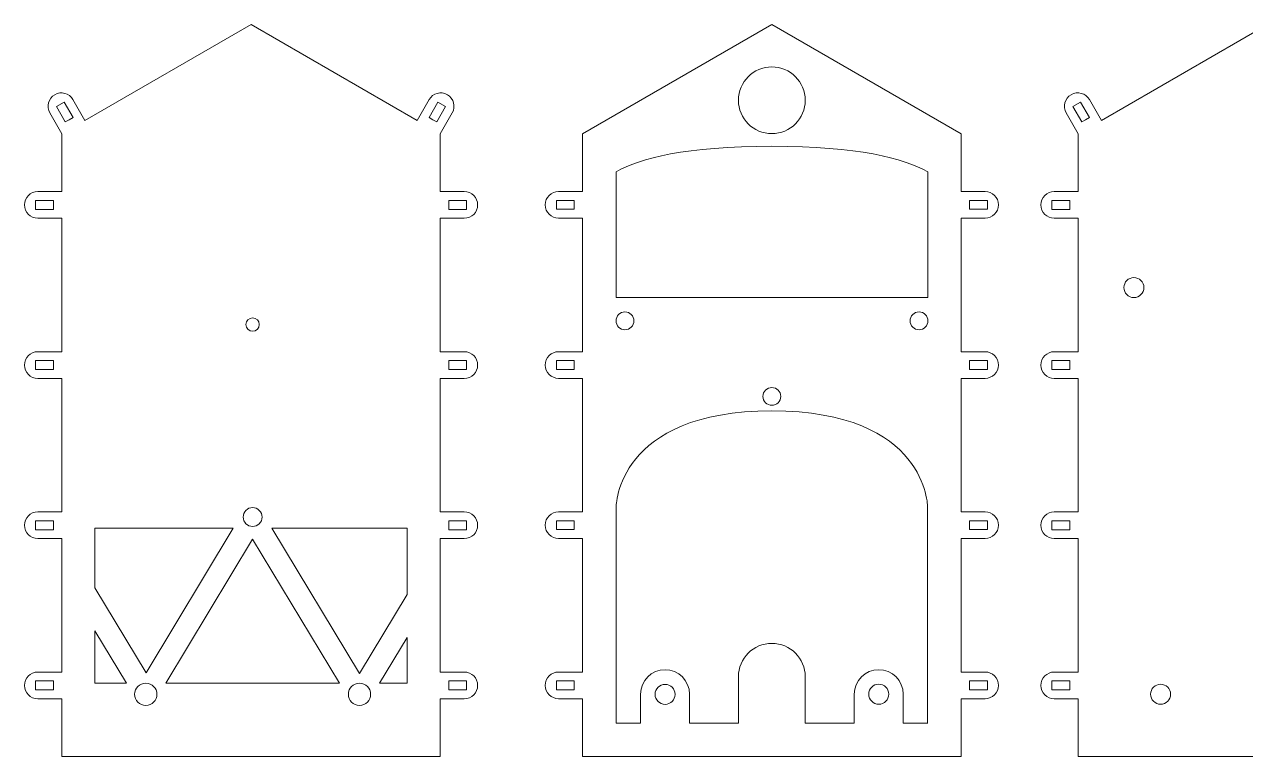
# Model space of a CAD drawing. Header units: inches. Extents: x 66 to 1178, y 184 to 797.
# Drawn here: x 66 to 615, y 184 to 513 of the extents above; entities that cross this region are included whole.
import ezdxf

# ---------------------------------------------------------------- set-up
doc = ezdxf.new("R2010")
doc.units = ezdxf.units.IN
doc.header["$MEASUREMENT"] = 0
doc.layers.add('Layer 1', color=7, linetype='Continuous')

msp = doc.modelspace()

# ---------------------------------------------------------------- linework, layer by layer
at = {"layer": 'Layer 1', "color": 250, "lineweight": 13, "true_color": 0x1d1d1b}
for points in [[(80.26, 475.74), (83.72, 477.74), (87.72, 470.81), (85.99, 469.81), (84.26, 468.81), (80.26, 475.74)], [(251.67, 477.74), (255.13, 475.74), (251.13, 468.81), (249.4, 469.81), (247.67, 470.81), (251.67, 477.74)], [(536.91, 475.74), (540.37, 477.74), (544.37, 470.81), (542.64, 469.81), (540.91, 468.81), (536.91, 475.74)], [(78.9, 431.52), (78.9, 429.52), (70.89, 429.52), (70.89, 433.52), (78.9, 433.52), (78.9, 431.52)], [(256.5, 431.52), (256.5, 433.52), (264.5, 433.52), (264.5, 429.52), (256.5, 429.52), (256.5, 431.52)], [(312.89, 431.54), (312.89, 429.54), (304.89, 429.54), (304.89, 433.54), (312.89, 433.54), (312.89, 431.54)], [(490.49, 431.54), (490.49, 433.54), (498.49, 433.54), (498.49, 429.54), (490.49, 429.54), (490.49, 431.54)], [(535.54, 431.52), (535.54, 429.52), (527.54, 429.52), (527.54, 433.52), (535.54, 433.52), (535.54, 431.52)], [(78.9, 359.52), (78.9, 357.52), (70.89, 357.52), (70.89, 361.52), (78.9, 361.52), (78.9, 359.52)], [(256.5, 359.52), (256.5, 361.52), (264.5, 361.52), (264.5, 357.52), (256.5, 357.52), (256.5, 359.52)], [(312.89, 359.54), (312.89, 357.54), (304.89, 357.54), (304.89, 361.54), (312.89, 361.54), (312.89, 359.54)], [(490.49, 359.54), (490.49, 361.54), (498.49, 361.54), (498.49, 357.54), (490.49, 357.54), (490.49, 359.54)], [(535.54, 359.52), (535.54, 357.52), (527.54, 357.52), (527.54, 361.52), (535.54, 361.52), (535.54, 359.52)], [(78.9, 287.52), (78.9, 285.52), (70.89, 285.52), (70.89, 289.52), (78.9, 289.52), (78.9, 287.52)], [(97.56, 286.21), (159.74, 286.21), (120.56, 221.23), (97.56, 259.41), (97.56, 286.21), (97.56, 286.21), (97.56, 286.21)], [(237.83, 256.38), (216.43, 220.89), (177.07, 286.21), (237.83, 286.21), (237.83, 256.38), (237.83, 256.38)], [(256.5, 287.52), (256.5, 289.52), (264.5, 289.52), (264.5, 285.52), (256.5, 285.52), (256.5, 287.52)], [(312.89, 287.54), (312.89, 285.54), (304.89, 285.54), (304.89, 289.54), (312.89, 289.54), (312.89, 287.54)], [(490.49, 287.54), (490.49, 289.54), (498.49, 289.54), (498.49, 285.54), (490.49, 285.54), (490.49, 287.54)], [(535.54, 287.52), (535.54, 285.52), (527.54, 285.52), (527.54, 289.52), (535.54, 289.52), (535.54, 287.52)], [(129.41, 216.54), (168.41, 281.21), (207.38, 216.54), (129.41, 216.54)], [(97.56, 216.54), (97.56, 240.03), (111.71, 216.54), (97.56, 216.54), (97.56, 216.54)], [(237.83, 216.54), (225.49, 216.54), (237.83, 237.01), (237.83, 216.54)], [(78.9, 215.52), (78.9, 213.52), (70.89, 213.52), (70.89, 217.52), (78.9, 217.52), (78.9, 215.52)], [(256.5, 215.52), (256.5, 217.52), (264.5, 217.52), (264.5, 213.52), (256.5, 213.52), (256.5, 215.52)], [(312.89, 215.54), (312.89, 213.54), (304.89, 213.54), (304.89, 217.54), (312.89, 217.54), (312.89, 215.54)], [(490.49, 215.54), (490.49, 217.54), (498.49, 217.54), (498.49, 213.54), (490.49, 213.54), (490.49, 215.54)], [(535.54, 215.52), (535.54, 213.52), (527.54, 213.52), (527.54, 217.52), (535.54, 217.52), (535.54, 215.52)]]:
    msp.add_lwpolyline(points, dxfattribs=at)
for points, knots in [([(263.5, 353.52), (266.81, 353.52), (269.5, 356.21), (269.5, 359.52), (269.5, 362.83), (266.81, 365.52), (263.5, 365.52), (263.5, 365.52), (252.7, 365.52), (252.7, 365.52), (252.7, 365.52), (252.7, 425.52), (252.7, 425.52), (252.7, 425.52), (263.5, 425.52), (263.5, 425.52), (266.81, 425.52), (269.5, 428.21), (269.5, 431.52), (269.5, 434.83), (266.81, 437.52), (263.5, 437.52), (263.5, 437.52), (252.7, 437.52), (252.7, 437.52), (252.7, 437.52), (252.7, 463.52), (252.7, 463.52), (252.7, 463.52), (258.1, 472.87), (258.1, 472.87), (259.75, 475.74), (258.77, 479.41), (255.9, 481.07), (253.03, 482.73), (249.36, 481.74), (247.7, 478.87), (247.7, 478.87), (242.3, 469.52), (242.3, 469.52), (242.3, 469.52), (167.7, 512.64), (167.7, 512.64), (167.7, 512.64), (93.09, 469.52), (93.09, 469.52), (93.09, 469.52), (87.69, 478.87), (87.69, 478.87), (86.03, 481.74), (82.36, 482.73), (79.49, 481.07), (76.62, 479.41), (75.64, 475.74), (77.29, 472.87), (77.29, 472.87), (82.7, 463.52), (82.7, 463.52), (82.7, 463.52), (82.7, 437.52), (82.7, 437.52), (82.7, 437.52), (71.9, 437.52), (71.9, 437.52), (68.58, 437.52), (65.9, 434.84), (65.9, 431.52), (65.9, 428.21), (68.58, 425.52), (71.9, 425.52), (71.9, 425.52), (82.7, 425.52), (82.7, 425.52), (82.7, 425.52), (82.7, 365.52), (82.7, 365.52), (82.7, 365.52), (71.9, 365.52), (71.9, 365.52), (68.58, 365.52), (65.9, 362.83), (65.9, 359.52), (65.9, 356.21), (68.58, 353.52), (71.9, 353.52), (71.9, 353.52), (82.7, 353.52), (82.7, 353.52), (82.7, 353.52), (82.7, 293.52), (82.7, 293.52), (82.7, 293.52), (71.9, 293.52), (71.9, 293.52), (68.58, 293.52), (65.9, 290.83), (65.9, 287.52), (65.9, 284.21), (68.58, 281.52), (71.9, 281.52), (71.9, 281.52), (82.7, 281.52), (82.7, 281.52), (82.7, 281.52), (82.7, 221.52), (82.7, 221.52), (82.7, 221.52), (71.9, 221.52), (71.9, 221.52), (68.58, 221.52), (65.9, 218.83), (65.9, 215.52), (65.9, 212.21), (68.58, 209.52), (71.9, 209.52), (71.9, 209.52), (82.7, 209.52), (82.7, 209.52), (82.7, 209.52), (82.7, 183.52), (82.7, 183.52), (82.7, 183.52), (252.7, 183.52), (252.7, 183.52), (252.7, 183.52), (252.7, 209.52), (252.7, 209.52), (252.7, 209.52), (263.5, 209.52), (263.5, 209.52), (266.81, 209.52), (269.5, 212.21), (269.5, 215.52), (269.5, 218.83), (266.81, 221.52), (263.5, 221.52), (263.5, 221.52), (252.7, 221.52), (252.7, 221.52), (252.7, 221.52), (252.7, 281.52), (252.7, 281.52), (252.7, 281.52), (263.5, 281.52), (263.5, 281.52), (266.81, 281.52), (269.5, 284.21), (269.5, 287.52), (269.5, 290.84), (266.81, 293.52), (263.5, 293.52), (263.5, 293.52), (252.7, 293.52), (252.7, 293.52), (252.7, 293.52), (252.7, 353.52), (252.7, 353.52), (252.7, 353.52), (263.5, 353.52), (263.5, 353.52), (263.5, 353.52), (263.5, 353.52), (263.5, 353.52)], [0, 0, 0, 0, 1, 1, 1, 2, 2, 2, 3, 3, 3, 4, 4, 4, 5, 5, 5, 6, 6, 6, 7, 7, 7, 8, 8, 8, 9, 9, 9, 10, 10, 10, 11, 11, 11, 12, 12, 12, 13, 13, 13, 14, 14, 14, 15, 15, 15, 16, 16, 16, 17, 17, 17, 18, 18, 18, 19, 19, 19, 20, 20, 20, 21, 21, 21, 22, 22, 22, 23, 23, 23, 24, 24, 24, 25, 25, 25, 26, 26, 26, 27, 27, 27, 28, 28, 28, 29, 29, 29, 30, 30, 30, 31, 31, 31, 32, 32, 32, 33, 33, 33, 34, 34, 34, 35, 35, 35, 36, 36, 36, 37, 37, 37, 38, 38, 38, 39, 39, 39, 40, 40, 40, 41, 41, 41, 42, 42, 42, 43, 43, 43, 44, 44, 44, 45, 45, 45, 46, 46, 46, 47, 47, 47, 48, 48, 48, 49, 49, 49, 50, 50, 50, 51, 51, 51, 52, 52, 52, 53, 53, 53, 54, 54, 54, 54]), ([(497.49, 353.54), (500.8, 353.54), (503.49, 356.23), (503.49, 359.54), (503.49, 362.86), (500.8, 365.54), (497.49, 365.54), (497.49, 365.54), (486.69, 365.54), (486.69, 365.54), (486.69, 365.54), (486.69, 425.54), (486.69, 425.54), (486.69, 425.54), (497.49, 425.54), (497.49, 425.54), (500.8, 425.54), (503.49, 428.23), (503.49, 431.54), (503.49, 434.86), (500.8, 437.54), (497.49, 437.54), (497.49, 437.54), (486.69, 437.54), (486.69, 437.54), (486.69, 437.54), (486.69, 463.54), (486.69, 463.54), (486.69, 463.54), (401.69, 512.66), (401.69, 512.66), (401.69, 512.66), (316.69, 463.54), (316.69, 463.54), (316.69, 463.54), (316.69, 437.54), (316.69, 437.54), (316.69, 437.54), (305.89, 437.54), (305.89, 437.54), (302.57, 437.54), (299.89, 434.86), (299.89, 431.54), (299.89, 428.23), (302.57, 425.54), (305.89, 425.54), (305.89, 425.54), (316.69, 425.54), (316.69, 425.54), (316.69, 425.54), (316.69, 365.54), (316.69, 365.54), (316.69, 365.54), (305.89, 365.54), (305.89, 365.54), (302.57, 365.54), (299.89, 362.86), (299.89, 359.54), (299.89, 356.23), (302.57, 353.54), (305.89, 353.54), (305.89, 353.54), (316.69, 353.54), (316.69, 353.54), (316.69, 353.54), (316.69, 293.54), (316.69, 293.54), (316.69, 293.54), (305.89, 293.54), (305.89, 293.54), (302.57, 293.54), (299.89, 290.86), (299.89, 287.54), (299.89, 284.23), (302.57, 281.54), (305.89, 281.54), (305.89, 281.54), (316.69, 281.54), (316.69, 281.54), (316.69, 281.54), (316.69, 221.54), (316.69, 221.54), (316.69, 221.54), (305.89, 221.54), (305.89, 221.54), (302.57, 221.54), (299.89, 218.86), (299.89, 215.54), (299.89, 212.23), (302.57, 209.54), (305.89, 209.54), (305.89, 209.54), (316.69, 209.54), (316.69, 209.54), (316.69, 209.54), (316.69, 183.54), (316.69, 183.54), (316.69, 183.54), (486.69, 183.54), (486.69, 183.54), (486.69, 183.54), (486.69, 209.54), (486.69, 209.54), (486.69, 209.54), (497.49, 209.54), (497.49, 209.54), (500.8, 209.54), (503.49, 212.23), (503.49, 215.54), (503.49, 218.86), (500.8, 221.54), (497.49, 221.54), (497.49, 221.54), (486.69, 221.54), (486.69, 221.54), (486.69, 221.54), (486.69, 281.54), (486.69, 281.54), (486.69, 281.54), (497.49, 281.54), (497.49, 281.54), (500.8, 281.54), (503.49, 284.23), (503.49, 287.54), (503.49, 290.86), (500.8, 293.54), (497.49, 293.54), (497.49, 293.54), (486.69, 293.54), (486.69, 293.54), (486.69, 293.54), (486.69, 353.54), (486.69, 353.54), (486.69, 353.54), (497.49, 353.54), (497.49, 353.54), (497.49, 353.54), (497.49, 353.54), (497.49, 353.54)], [0, 0, 0, 0, 1, 1, 1, 2, 2, 2, 3, 3, 3, 4, 4, 4, 5, 5, 5, 6, 6, 6, 7, 7, 7, 8, 8, 8, 9, 9, 9, 10, 10, 10, 11, 11, 11, 12, 12, 12, 13, 13, 13, 14, 14, 14, 15, 15, 15, 16, 16, 16, 17, 17, 17, 18, 18, 18, 19, 19, 19, 20, 20, 20, 21, 21, 21, 22, 22, 22, 23, 23, 23, 24, 24, 24, 25, 25, 25, 26, 26, 26, 27, 27, 27, 28, 28, 28, 29, 29, 29, 30, 30, 30, 31, 31, 31, 32, 32, 32, 33, 33, 33, 34, 34, 34, 35, 35, 35, 36, 36, 36, 37, 37, 37, 38, 38, 38, 39, 39, 39, 40, 40, 40, 41, 41, 41, 42, 42, 42, 43, 43, 43, 44, 44, 44, 45, 45, 45, 46, 46, 46, 46]), ([(720.14, 353.52), (723.46, 353.52), (726.14, 356.21), (726.14, 359.52), (726.14, 362.83), (723.46, 365.52), (720.14, 365.52), (720.14, 365.52), (709.34, 365.52), (709.34, 365.52), (709.34, 365.52), (709.34, 425.52), (709.34, 425.52), (709.34, 425.52), (720.14, 425.52), (720.14, 425.52), (723.46, 425.52), (726.14, 428.21), (726.14, 431.52), (726.14, 434.83), (723.46, 437.52), (720.14, 437.52), (720.14, 437.52), (709.34, 437.52), (709.34, 437.52), (709.34, 437.52), (709.34, 463.52), (709.34, 463.52), (709.34, 463.52), (714.74, 472.87), (714.74, 472.87), (716.4, 475.74), (715.42, 479.41), (712.55, 481.07), (709.68, 482.73), (706.01, 481.74), (704.35, 478.87), (704.35, 478.87), (698.95, 469.52), (698.95, 469.52), (698.95, 469.52), (624.34, 512.64), (624.34, 512.64), (624.34, 512.64), (549.73, 469.52), (549.73, 469.52), (549.73, 469.52), (544.33, 478.87), (544.33, 478.87), (542.68, 481.74), (539.01, 482.73), (536.14, 481.07), (533.27, 479.41), (532.29, 475.74), (533.94, 472.87), (533.94, 472.87), (539.34, 463.52), (539.34, 463.52), (539.34, 463.52), (539.34, 437.52), (539.34, 437.52), (539.34, 437.52), (528.54, 437.52), (528.54, 437.52), (525.23, 437.52), (522.54, 434.83), (522.54, 431.52), (522.54, 428.21), (525.23, 425.52), (528.54, 425.52), (528.54, 425.52), (539.34, 425.52), (539.34, 425.52), (539.34, 425.52), (539.34, 365.52), (539.34, 365.52), (539.34, 365.52), (528.54, 365.52), (528.54, 365.52), (525.23, 365.52), (522.54, 362.83), (522.54, 359.52), (522.54, 356.21), (525.23, 353.52), (528.54, 353.52), (528.54, 353.52), (539.34, 353.52), (539.34, 353.52), (539.34, 353.52), (539.34, 293.52), (539.34, 293.52), (539.34, 293.52), (528.54, 293.52), (528.54, 293.52), (525.23, 293.52), (522.54, 290.83), (522.54, 287.52), (522.54, 284.21), (525.23, 281.52), (528.54, 281.52), (528.54, 281.52), (539.34, 281.52), (539.34, 281.52), (539.34, 281.52), (539.34, 221.52), (539.34, 221.52), (539.34, 221.52), (528.54, 221.52), (528.54, 221.52), (525.23, 221.52), (522.54, 218.83), (522.54, 215.52), (522.54, 212.21), (525.23, 209.52), (528.54, 209.52), (528.54, 209.52), (539.34, 209.52), (539.34, 209.52), (539.34, 209.52), (539.34, 183.52), (539.34, 183.52), (539.34, 183.52), (709.34, 183.52), (709.34, 183.52), (709.34, 183.52), (709.34, 209.52), (709.34, 209.52), (709.34, 209.52), (720.14, 209.52), (720.14, 209.52), (723.46, 209.52), (726.14, 212.21), (726.14, 215.52), (726.14, 218.83), (723.46, 221.52), (720.14, 221.52), (720.14, 221.52), (709.34, 221.52), (709.34, 221.52), (709.34, 221.52), (709.34, 281.52), (709.34, 281.52), (709.34, 281.52), (720.14, 281.52), (720.14, 281.52), (723.46, 281.52), (726.14, 284.21), (726.14, 287.52), (726.14, 290.84), (723.46, 293.52), (720.14, 293.52), (720.14, 293.52), (709.34, 293.52), (709.34, 293.52), (709.34, 293.52), (709.34, 353.52), (709.34, 353.52), (709.34, 353.52), (720.14, 353.52), (720.14, 353.52)], [0, 0, 0, 0, 1, 1, 1, 2, 2, 2, 3, 3, 3, 4, 4, 4, 5, 5, 5, 6, 6, 6, 7, 7, 7, 8, 8, 8, 9, 9, 9, 10, 10, 10, 11, 11, 11, 12, 12, 12, 13, 13, 13, 14, 14, 14, 15, 15, 15, 16, 16, 16, 17, 17, 17, 18, 18, 18, 19, 19, 19, 20, 20, 20, 21, 21, 21, 22, 22, 22, 23, 23, 23, 24, 24, 24, 25, 25, 25, 26, 26, 26, 27, 27, 27, 28, 28, 28, 29, 29, 29, 30, 30, 30, 31, 31, 31, 32, 32, 32, 33, 33, 33, 34, 34, 34, 35, 35, 35, 36, 36, 36, 37, 37, 37, 38, 38, 38, 39, 39, 39, 40, 40, 40, 41, 41, 41, 42, 42, 42, 43, 43, 43, 44, 44, 44, 45, 45, 45, 46, 46, 46, 47, 47, 47, 48, 48, 48, 49, 49, 49, 50, 50, 50, 51, 51, 51, 52, 52, 52, 53, 53, 53, 53]), ([(401.69, 493.56), (409.97, 493.56), (416.69, 486.84), (416.69, 478.56), (416.69, 470.27), (409.97, 463.55), (401.69, 463.55), (393.4, 463.55), (386.69, 470.27), (386.69, 478.56), (386.69, 486.84), (393.4, 493.56), (401.69, 493.56)], [0, 0, 0, 0, 1, 1, 1, 2, 2, 2, 3, 3, 3, 4, 4, 4, 4]), ([(471.69, 389.86), (471.69, 389.86), (331.69, 389.86), (331.69, 389.86), (331.69, 389.86), (331.69, 446.45), (331.69, 446.45), (342.49, 452.42), (362.95, 457.9), (401.69, 457.9), (440.43, 457.9), (460.89, 452.41), (471.69, 446.44), (471.69, 446.44), (471.69, 389.86), (471.69, 389.86), (471.69, 389.86), (471.69, 389.86), (471.69, 389.86)], [0, 0, 0, 0, 1, 1, 1, 2, 2, 2, 3, 3, 3, 4, 4, 4, 5, 5, 5, 6, 6, 6, 6]), ([(564.34, 389.86), (561.86, 389.86), (559.84, 391.87), (559.84, 394.36), (559.84, 396.84), (561.86, 398.86), (564.34, 398.86), (566.83, 398.86), (568.84, 396.84), (568.84, 394.36), (568.84, 391.87), (566.83, 389.86), (564.34, 389.86)], [0, 0, 0, 0, 1, 1, 1, 2, 2, 2, 3, 3, 3, 4, 4, 4, 4]), ([(168.42, 380.74), (170.08, 380.74), (171.42, 379.39), (171.42, 377.74), (171.42, 376.08), (170.08, 374.74), (168.42, 374.74), (166.77, 374.74), (165.42, 376.08), (165.42, 377.74), (165.42, 379.39), (166.77, 380.74), (168.42, 380.74)], [0, 0, 0, 0, 1, 1, 1, 2, 2, 2, 3, 3, 3, 4, 4, 4, 4]), ([(335.69, 383.4), (337.9, 383.4), (339.69, 381.61), (339.69, 379.4), (339.69, 377.19), (337.9, 375.4), (335.69, 375.4), (333.48, 375.4), (331.69, 377.19), (331.69, 379.4), (331.69, 381.61), (333.48, 383.4), (335.69, 383.4)], [0, 0, 0, 0, 1, 1, 1, 2, 2, 2, 3, 3, 3, 4, 4, 4, 4]), ([(467.8, 383.4), (470.01, 383.4), (471.8, 381.61), (471.8, 379.4), (471.8, 377.19), (470.01, 375.4), (467.8, 375.4), (465.59, 375.4), (463.8, 377.19), (463.8, 379.4), (463.8, 381.61), (465.59, 383.4), (467.8, 383.4)], [0, 0, 0, 0, 1, 1, 1, 2, 2, 2, 3, 3, 3, 4, 4, 4, 4]), ([(401.69, 349.44), (403.9, 349.44), (405.69, 347.65), (405.69, 345.44), (405.69, 343.23), (403.9, 341.44), (401.69, 341.44), (399.48, 341.44), (397.69, 343.23), (397.69, 345.44), (397.69, 347.65), (399.48, 349.44), (401.69, 349.44)], [0, 0, 0, 0, 1, 1, 1, 2, 2, 2, 3, 3, 3, 4, 4, 4, 4]), ([(471.69, 198.56), (471.69, 198.56), (460.69, 198.56), (460.69, 198.56), (460.69, 198.56), (460.69, 211.57), (460.69, 211.57), (460.69, 217.64), (455.76, 222.57), (449.69, 222.57), (443.61, 222.57), (438.69, 217.64), (438.69, 211.57), (438.69, 211.57), (438.69, 198.56), (438.69, 198.56), (438.69, 198.56), (416.69, 198.56), (416.69, 198.56), (416.69, 198.56), (416.69, 219.42), (416.69, 219.42), (416.69, 227.71), (409.97, 234.42), (401.69, 234.42), (393.4, 234.42), (386.69, 227.71), (386.69, 219.42), (386.69, 219.42), (386.69, 198.56), (386.69, 198.56), (386.69, 198.56), (364.69, 198.56), (364.69, 198.56), (364.69, 198.56), (364.69, 211.57), (364.69, 211.57), (364.69, 217.64), (359.76, 222.57), (353.69, 222.57), (347.61, 222.57), (342.69, 217.64), (342.69, 211.57), (342.69, 211.57), (342.69, 198.56), (342.69, 198.56), (342.69, 198.56), (331.69, 198.56), (331.69, 198.56), (331.69, 198.56), (331.69, 265.67), (331.69, 265.67), (331.69, 265.67), (331.69, 295.73), (331.69, 295.73), (331.69, 295.73), (331.96, 338.93), (401.69, 338.93), (471.41, 338.93), (471.68, 295.73), (471.68, 295.73), (471.68, 295.73), (471.68, 198.56), (471.68, 198.56), (471.68, 198.56), (471.69, 198.56), (471.69, 198.56)], [0, 0, 0, 0, 1, 1, 1, 2, 2, 2, 3, 3, 3, 4, 4, 4, 5, 5, 5, 6, 6, 6, 7, 7, 7, 8, 8, 8, 9, 9, 9, 10, 10, 10, 11, 11, 11, 12, 12, 12, 13, 13, 13, 14, 14, 14, 15, 15, 15, 16, 16, 16, 17, 17, 17, 18, 18, 18, 19, 19, 19, 20, 20, 20, 21, 21, 21, 22, 22, 22, 22]), ([(168.42, 295.46), (170.77, 295.46), (172.67, 293.56), (172.67, 291.21), (172.67, 288.86), (170.77, 286.96), (168.42, 286.96), (166.08, 286.96), (164.17, 288.86), (164.17, 291.21), (164.17, 293.56), (166.08, 295.46), (168.42, 295.46)], [0, 0, 0, 0, 1, 1, 1, 2, 2, 2, 3, 3, 3, 4, 4, 4, 4]), ([(120.42, 206.54), (117.66, 206.54), (115.42, 208.78), (115.42, 211.54), (115.42, 214.3), (117.66, 216.54), (120.42, 216.54), (123.18, 216.54), (125.42, 214.3), (125.42, 211.54), (125.42, 208.78), (123.18, 206.54), (120.42, 206.54)], [0, 0, 0, 0, 1, 1, 1, 2, 2, 2, 3, 3, 3, 4, 4, 4, 4]), ([(216.42, 206.54), (213.66, 206.54), (211.42, 208.78), (211.42, 211.54), (211.42, 214.3), (213.66, 216.54), (216.42, 216.54), (219.18, 216.54), (221.42, 214.3), (221.42, 211.54), (221.42, 208.78), (219.18, 206.54), (216.42, 206.54)], [0, 0, 0, 0, 1, 1, 1, 2, 2, 2, 3, 3, 3, 4, 4, 4, 4]), ([(353.72, 216), (356.2, 216), (358.22, 213.99), (358.22, 211.5), (358.22, 209.01), (356.2, 207), (353.72, 207), (351.23, 207), (349.22, 209.01), (349.22, 211.5), (349.22, 213.99), (351.23, 216), (353.72, 216)], [0, 0, 0, 0, 1, 1, 1, 2, 2, 2, 3, 3, 3, 4, 4, 4, 4]), ([(449.71, 216.06), (452.2, 216.06), (454.21, 214.05), (454.21, 211.56), (454.21, 209.08), (452.2, 207.06), (449.71, 207.06), (447.23, 207.06), (445.21, 209.08), (445.21, 211.56), (445.21, 214.05), (447.23, 216.06), (449.71, 216.06)], [0, 0, 0, 0, 1, 1, 1, 2, 2, 2, 3, 3, 3, 4, 4, 4, 4]), ([(576.34, 207.04), (573.86, 207.04), (571.84, 209.06), (571.84, 211.54), (571.84, 214.03), (573.86, 216.04), (576.34, 216.04), (578.83, 216.04), (580.84, 214.03), (580.84, 211.54), (580.84, 209.06), (578.83, 207.04), (576.34, 207.04)], [0, 0, 0, 0, 1, 1, 1, 2, 2, 2, 3, 3, 3, 4, 4, 4, 4])]:
    msp.add_open_spline(points, degree=3, knots=knots, dxfattribs=at)

doc.saveas('drawing.dxf')
